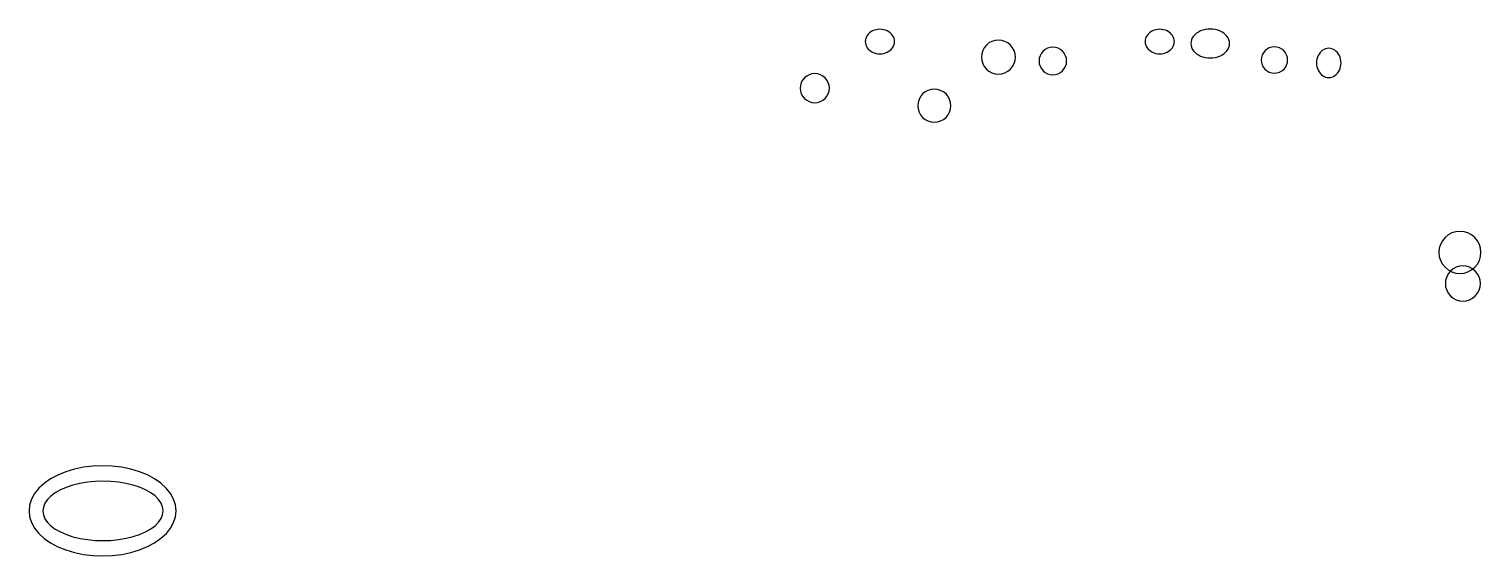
# Model space of a CAD drawing. Extents: x -1 to 217, y -22 to 302.
# Drawn here: x 118.18 to 149.81, y 61.97 to 73.45 of the extents above; entities that cross this region are included whole.
import ezdxf

# ---------------------------------------------------------------- set-up
doc = ezdxf.new("R2010")
doc.units = 0

msp = doc.modelspace()

# ---------------------------------------------------------------- linework, layer by layer
at = {"layer": 'CIRCLES'}
for p, q in [((139.036, 73.096), (138.99, 73.04)), ((139.092, 73.142), (139.036, 73.096)), ((139.156, 73.177), (139.092, 73.142)), ((139.226, 73.198), (139.156, 73.177)), ((139.298, 73.205), (139.226, 73.198)), ((139.37, 73.198), (139.298, 73.205)), ((139.44, 73.177), (139.37, 73.198)), ((139.504, 73.142), (139.44, 73.177)), ((139.56, 73.096), (139.504, 73.142)), ((139.606, 73.04), (139.56, 73.096)), ((138.935, 72.907), (138.928, 72.835)), ((138.928, 72.835), (138.935, 72.762)), ((138.956, 72.976), (138.935, 72.907)), ((138.935, 72.762), (138.956, 72.693)), ((138.99, 73.04), (138.956, 72.976)), ((139.64, 72.976), (139.606, 73.04)), ((139.661, 72.907), (139.64, 72.976)), ((139.64, 72.693), (139.661, 72.762)), ((139.668, 72.835), (139.661, 72.907)), ((139.661, 72.762), (139.668, 72.835)), ((140.188, 72.809), (140.182, 72.75)), ((140.182, 72.75), (140.188, 72.691)), ((140.205, 72.865), (140.188, 72.809)), ((140.233, 72.917), (140.205, 72.865)), ((140.27, 72.963), (140.233, 72.917)), ((140.316, 73), (140.27, 72.963)), ((140.368, 73.028), (140.316, 73)), ((140.424, 73.045), (140.368, 73.028)), ((140.483, 73.051), (140.424, 73.045)), ((140.542, 73.045), (140.483, 73.051)), ((140.598, 73.028), (140.542, 73.045)), ((140.65, 73), (140.598, 73.028)), ((140.696, 72.963), (140.65, 73)), ((140.733, 72.917), (140.696, 72.963)), ((140.761, 72.865), (140.733, 72.917)), ((140.778, 72.809), (140.761, 72.865)), ((140.784, 72.75), (140.778, 72.809)), ((140.778, 72.691), (140.784, 72.75)), ((145.027, 72.827), (145.021, 72.771)), ((145.021, 72.771), (145.027, 72.715)), ((145.043, 72.881), (145.027, 72.827)), ((145.07, 72.931), (145.043, 72.881)), ((145.106, 72.975), (145.07, 72.931)), ((145.149, 73.01), (145.106, 72.975)), ((145.199, 73.037), (145.149, 73.01)), ((145.253, 73.053), (145.199, 73.037)), ((145.309, 73.059), (145.253, 73.053)), ((145.365, 73.053), (145.309, 73.059)), ((145.419, 73.037), (145.365, 73.053)), ((145.469, 73.01), (145.419, 73.037)), ((145.513, 72.975), (145.469, 73.01)), ((145.549, 72.931), (145.513, 72.975)), ((145.575, 72.881), (145.549, 72.931)), ((145.592, 72.827), (145.575, 72.881)), ((145.597, 72.771), (145.592, 72.827)), ((145.592, 72.715), (145.597, 72.771)), ((135.176, 72.451), (135.121, 72.421)), ((135.235, 72.469), (135.176, 72.451)), ((135.297, 72.475), (135.235, 72.469)), ((135.359, 72.469), (135.297, 72.475)), ((135.419, 72.451), (135.359, 72.469)), ((135.474, 72.421), (135.419, 72.451)), ((138.956, 72.693), (138.99, 72.629)), ((138.99, 72.629), (139.036, 72.573)), ((139.036, 72.573), (139.092, 72.527)), ((139.092, 72.527), (139.156, 72.492)), ((139.156, 72.492), (139.226, 72.471)), ((139.226, 72.471), (139.298, 72.464)), ((139.298, 72.464), (139.37, 72.471)), ((139.37, 72.471), (139.44, 72.492)), ((139.44, 72.492), (139.504, 72.527)), ((139.504, 72.527), (139.56, 72.573)), ((139.56, 72.573), (139.606, 72.629)), ((139.606, 72.629), (139.64, 72.693)), ((140.188, 72.691), (140.205, 72.635)), ((140.205, 72.635), (140.233, 72.583)), ((140.233, 72.583), (140.27, 72.537)), ((140.27, 72.537), (140.316, 72.5)), ((140.316, 72.5), (140.368, 72.472)), ((140.368, 72.472), (140.424, 72.455)), ((140.424, 72.455), (140.483, 72.449)), ((140.483, 72.449), (140.542, 72.455)), ((140.542, 72.455), (140.598, 72.472)), ((140.598, 72.472), (140.65, 72.5)), ((140.65, 72.5), (140.696, 72.537)), ((140.696, 72.537), (140.733, 72.583)), ((140.733, 72.583), (140.761, 72.635)), ((140.761, 72.635), (140.778, 72.691)), ((145.027, 72.715), (145.043, 72.661)), ((145.043, 72.661), (145.07, 72.611)), ((145.07, 72.611), (145.106, 72.567)), ((145.106, 72.567), (145.149, 72.532)), ((145.149, 72.532), (145.199, 72.505)), ((145.199, 72.505), (145.253, 72.489)), ((145.253, 72.489), (145.309, 72.483)), ((145.309, 72.483), (145.365, 72.489)), ((145.365, 72.489), (145.419, 72.505)), ((145.419, 72.505), (145.469, 72.532)), ((145.469, 72.532), (145.513, 72.567)), ((145.513, 72.567), (145.549, 72.611)), ((145.549, 72.611), (145.575, 72.661)), ((145.575, 72.661), (145.592, 72.715)), ((134.986, 72.219), (134.98, 72.157)), ((134.98, 72.157), (134.986, 72.095)), ((135.004, 72.279), (134.986, 72.219)), ((135.033, 72.334), (135.004, 72.279)), ((135.073, 72.382), (135.033, 72.334)), ((135.121, 72.421), (135.073, 72.382)), ((135.522, 72.382), (135.474, 72.421)), ((135.561, 72.334), (135.522, 72.382)), ((135.591, 72.279), (135.561, 72.334)), ((135.609, 72.219), (135.591, 72.279)), ((135.615, 72.157), (135.609, 72.219)), ((135.609, 72.095), (135.615, 72.157)), ((137.831, 72.13), (137.763, 72.109)), ((137.901, 72.137), (137.831, 72.13)), ((137.971, 72.13), (137.901, 72.137)), ((138.039, 72.109), (137.971, 72.13)), ((134.986, 72.095), (135.004, 72.036)), ((135.004, 72.036), (135.033, 71.981)), ((135.033, 71.981), (135.073, 71.933)), ((135.073, 71.933), (135.121, 71.893)), ((135.121, 71.893), (135.176, 71.864)), ((135.176, 71.864), (135.235, 71.846)), ((135.235, 71.846), (135.297, 71.84)), ((135.297, 71.84), (135.359, 71.846)), ((135.359, 71.846), (135.419, 71.864)), ((135.419, 71.864), (135.474, 71.893)), ((135.474, 71.893), (135.522, 71.933)), ((135.522, 71.933), (135.561, 71.981)), ((135.561, 71.981), (135.591, 72.036)), ((135.591, 72.036), (135.609, 72.095)), ((137.547, 71.846), (137.54, 71.776)), ((137.568, 71.914), (137.547, 71.846)), ((137.601, 71.976), (137.568, 71.914)), ((137.646, 72.031), (137.601, 71.976)), ((137.701, 72.076), (137.646, 72.031)), ((137.763, 72.109), (137.701, 72.076)), ((138.101, 72.076), (138.039, 72.109)), ((138.156, 72.031), (138.101, 72.076)), ((138.201, 71.976), (138.156, 72.031)), ((138.234, 71.914), (138.201, 71.976)), ((138.254, 71.846), (138.234, 71.914)), ((138.261, 71.776), (138.254, 71.846)), ((137.54, 71.776), (137.547, 71.706)), ((137.547, 71.706), (137.568, 71.638)), ((137.568, 71.638), (137.601, 71.576)), ((137.601, 71.576), (137.646, 71.521)), ((137.646, 71.521), (137.701, 71.476)), ((138.101, 71.476), (138.156, 71.521)), ((138.156, 71.521), (138.201, 71.576)), ((138.201, 71.576), (138.234, 71.638)), ((138.234, 71.638), (138.254, 71.706)), ((138.254, 71.706), (138.261, 71.776)), ((137.701, 71.476), (137.763, 71.443)), ((137.763, 71.443), (137.831, 71.423)), ((137.831, 71.423), (137.901, 71.416)), ((137.901, 71.416), (137.971, 71.423)), ((137.971, 71.423), (138.039, 71.443)), ((138.039, 71.443), (138.101, 71.476)), ((149.098, 68.961), (149.028, 68.904)), ((149.177, 69.003), (149.098, 68.961)), ((149.263, 69.029), (149.177, 69.003)), ((149.352, 69.038), (149.263, 69.029)), ((149.441, 69.029), (149.352, 69.038)), ((149.527, 69.003), (149.441, 69.029)), ((149.606, 68.961), (149.527, 69.003)), ((149.676, 68.904), (149.606, 68.961)), ((148.903, 68.669), (148.894, 68.58)), ((148.929, 68.755), (148.903, 68.669)), ((148.971, 68.834), (148.929, 68.755)), ((149.028, 68.904), (148.971, 68.834)), ((149.733, 68.834), (149.676, 68.904)), ((149.775, 68.755), (149.733, 68.834)), ((149.801, 68.669), (149.775, 68.755)), ((149.81, 68.58), (149.801, 68.669)), ((148.894, 68.58), (148.903, 68.491)), ((148.903, 68.491), (148.929, 68.405)), ((148.929, 68.405), (148.971, 68.326)), ((148.971, 68.326), (149.028, 68.256)), ((149.676, 68.256), (149.733, 68.326)), ((149.733, 68.326), (149.775, 68.405)), ((149.775, 68.405), (149.801, 68.491)), ((149.801, 68.491), (149.81, 68.58)), ((149.028, 68.256), (149.098, 68.199)), ((149.063, 68.049), (149.041, 67.977)), ((149.098, 68.115), (149.063, 68.049)), ((149.098, 68.199), (149.177, 68.157)), ((149.146, 68.172), (149.098, 68.115)), ((149.203, 68.22), (149.146, 68.172)), ((149.177, 68.157), (149.263, 68.131)), ((149.269, 68.255), (149.203, 68.22)), ((149.263, 68.131), (149.352, 68.122)), ((149.341, 68.277), (149.269, 68.255)), ((149.416, 68.284), (149.341, 68.277)), ((149.352, 68.122), (149.441, 68.131)), ((149.49, 68.277), (149.416, 68.284)), ((149.441, 68.131), (149.527, 68.157)), ((149.562, 68.255), (149.49, 68.277)), ((149.527, 68.157), (149.606, 68.199)), ((149.628, 68.22), (149.562, 68.255)), ((149.606, 68.199), (149.676, 68.256)), ((149.685, 68.172), (149.628, 68.22)), ((149.733, 68.115), (149.685, 68.172)), ((149.768, 68.049), (149.733, 68.115)), ((149.79, 67.977), (149.768, 68.049)), ((149.041, 67.977), (149.034, 67.903)), ((149.034, 67.903), (149.041, 67.828)), ((149.041, 67.828), (149.063, 67.757)), ((149.063, 67.757), (149.098, 67.691)), ((149.098, 67.691), (149.146, 67.633)), ((149.685, 67.633), (149.733, 67.691)), ((149.733, 67.691), (149.768, 67.757)), ((149.768, 67.757), (149.79, 67.828)), ((149.797, 67.903), (149.79, 67.977)), ((149.79, 67.828), (149.797, 67.903)), ((149.146, 67.633), (149.203, 67.585)), ((149.203, 67.585), (149.269, 67.55)), ((149.269, 67.55), (149.341, 67.528)), ((149.341, 67.528), (149.416, 67.521)), ((149.416, 67.521), (149.49, 67.528)), ((149.49, 67.528), (149.562, 67.55)), ((149.562, 67.55), (149.628, 67.585)), ((149.628, 67.585), (149.685, 67.633))]:
    msp.add_line(p, q, dxfattribs=at)
at = {"layer": 'ELLIPSES'}
for p, q in [((136.521, 73.385), (136.49, 73.362)), ((136.556, 73.404), (136.521, 73.385)), ((136.593, 73.419), (136.556, 73.404)), ((136.633, 73.43), (136.593, 73.419)), ((136.674, 73.437), (136.633, 73.43)), ((136.715, 73.44), (136.674, 73.437)), ((136.757, 73.437), (136.715, 73.44)), ((136.798, 73.43), (136.757, 73.437)), ((136.838, 73.419), (136.798, 73.43)), ((136.875, 73.404), (136.838, 73.419)), ((136.91, 73.385), (136.875, 73.404)), ((136.941, 73.362), (136.91, 73.385)), ((142.617, 73.385), (142.586, 73.362)), ((142.652, 73.404), (142.617, 73.385)), ((142.689, 73.419), (142.652, 73.404)), ((142.729, 73.43), (142.689, 73.419)), ((142.77, 73.437), (142.729, 73.43)), ((142.811, 73.44), (142.77, 73.437)), ((142.853, 73.437), (142.811, 73.44)), ((142.894, 73.43), (142.853, 73.437)), ((142.934, 73.419), (142.894, 73.43)), ((142.971, 73.404), (142.934, 73.419)), ((143.006, 73.385), (142.971, 73.404)), ((143.037, 73.362), (143.006, 73.385)), ((143.701, 73.404), (143.655, 73.381)), ((143.751, 73.422), (143.701, 73.404)), ((143.803, 73.435), (143.751, 73.422)), ((143.857, 73.443), (143.803, 73.435)), ((143.912, 73.446), (143.857, 73.443)), ((143.967, 73.443), (143.912, 73.446)), ((144.021, 73.435), (143.967, 73.443)), ((144.074, 73.422), (144.021, 73.435)), ((144.123, 73.404), (144.074, 73.422)), ((144.169, 73.381), (144.123, 73.404)), ((136.399, 73.208), (136.397, 73.173)), ((136.397, 73.173), (136.399, 73.138)), ((136.408, 73.242), (136.399, 73.208)), ((136.399, 73.138), (136.408, 73.104)), ((136.421, 73.275), (136.408, 73.242)), ((136.408, 73.104), (136.421, 73.071)), ((136.439, 73.306), (136.421, 73.275)), ((136.421, 73.071), (136.439, 73.04)), ((136.463, 73.335), (136.439, 73.306)), ((136.49, 73.362), (136.463, 73.335)), ((136.968, 73.335), (136.941, 73.362)), ((136.992, 73.306), (136.968, 73.335)), ((137.01, 73.275), (136.992, 73.306)), ((136.992, 73.04), (137.01, 73.071)), ((137.023, 73.242), (137.01, 73.275)), ((137.01, 73.071), (137.023, 73.104)), ((137.032, 73.208), (137.023, 73.242)), ((137.023, 73.104), (137.032, 73.138)), ((137.034, 73.173), (137.032, 73.208)), ((137.032, 73.138), (137.034, 73.173)), ((142.495, 73.208), (142.493, 73.173)), ((142.493, 73.173), (142.495, 73.138)), ((142.504, 73.242), (142.495, 73.208)), ((142.495, 73.138), (142.504, 73.104)), ((142.517, 73.275), (142.504, 73.242)), ((142.504, 73.104), (142.517, 73.071)), ((142.535, 73.306), (142.517, 73.275)), ((142.517, 73.071), (142.535, 73.04)), ((142.559, 73.335), (142.535, 73.306)), ((142.586, 73.362), (142.559, 73.335)), ((143.064, 73.335), (143.037, 73.362)), ((143.088, 73.306), (143.064, 73.335)), ((143.106, 73.275), (143.088, 73.306)), ((143.088, 73.04), (143.106, 73.071)), ((143.119, 73.242), (143.106, 73.275)), ((143.106, 73.071), (143.119, 73.104)), ((143.128, 73.208), (143.119, 73.242)), ((143.119, 73.104), (143.128, 73.138)), ((143.13, 73.173), (143.128, 73.208)), ((143.128, 73.138), (143.13, 73.173)), ((143.494, 73.172), (143.49, 73.131)), ((143.49, 73.131), (143.494, 73.09)), ((143.505, 73.212), (143.494, 73.172)), ((143.494, 73.09), (143.505, 73.049)), ((143.522, 73.251), (143.505, 73.212)), ((143.547, 73.288), (143.522, 73.251)), ((143.578, 73.323), (143.547, 73.288)), ((143.614, 73.354), (143.578, 73.323)), ((143.655, 73.381), (143.614, 73.354)), ((144.21, 73.354), (144.169, 73.381)), ((144.247, 73.323), (144.21, 73.354)), ((144.277, 73.288), (144.247, 73.323)), ((144.302, 73.251), (144.277, 73.288)), ((144.32, 73.212), (144.302, 73.251)), ((144.33, 73.172), (144.32, 73.212)), ((144.32, 73.049), (144.33, 73.09)), ((144.334, 73.131), (144.33, 73.172)), ((144.33, 73.09), (144.334, 73.131)), ((136.439, 73.04), (136.463, 73.011)), ((136.463, 73.011), (136.49, 72.985)), ((136.49, 72.985), (136.521, 72.962)), ((136.521, 72.962), (136.556, 72.942)), ((136.556, 72.942), (136.593, 72.927)), ((136.593, 72.927), (136.633, 72.916)), ((136.633, 72.916), (136.674, 72.909)), ((136.674, 72.909), (136.715, 72.907)), ((136.715, 72.907), (136.757, 72.909)), ((136.757, 72.909), (136.798, 72.916)), ((136.798, 72.916), (136.838, 72.927)), ((136.838, 72.927), (136.875, 72.942)), ((136.875, 72.942), (136.91, 72.962)), ((136.91, 72.962), (136.941, 72.985)), ((136.941, 72.985), (136.968, 73.011)), ((136.968, 73.011), (136.992, 73.04)), ((142.535, 73.04), (142.559, 73.011)), ((142.559, 73.011), (142.586, 72.985)), ((142.586, 72.985), (142.617, 72.962)), ((142.617, 72.962), (142.652, 72.942)), ((142.652, 72.942), (142.689, 72.927)), ((142.689, 72.927), (142.729, 72.916)), ((142.729, 72.916), (142.77, 72.909)), ((142.77, 72.909), (142.811, 72.907)), ((142.811, 72.907), (142.853, 72.909)), ((142.853, 72.909), (142.894, 72.916)), ((142.894, 72.916), (142.934, 72.927)), ((142.934, 72.927), (142.971, 72.942)), ((142.971, 72.942), (143.006, 72.962)), ((143.006, 72.962), (143.037, 72.985)), ((143.037, 72.985), (143.064, 73.011)), ((143.064, 73.011), (143.088, 73.04)), ((143.505, 73.049), (143.522, 73.01)), ((143.522, 73.01), (143.547, 72.973)), ((143.547, 72.973), (143.578, 72.939)), ((143.578, 72.939), (143.614, 72.908)), ((143.614, 72.908), (143.655, 72.881)), ((143.655, 72.881), (143.701, 72.858)), ((143.701, 72.858), (143.751, 72.84)), ((143.751, 72.84), (143.803, 72.826)), ((143.803, 72.826), (143.857, 72.818)), ((143.857, 72.818), (143.912, 72.816)), ((143.912, 72.816), (143.967, 72.818)), ((143.967, 72.818), (144.021, 72.826)), ((144.021, 72.826), (144.074, 72.84)), ((144.074, 72.84), (144.123, 72.858)), ((144.123, 72.858), (144.169, 72.881)), ((144.169, 72.881), (144.21, 72.908)), ((144.21, 72.908), (144.247, 72.939)), ((144.247, 72.939), (144.277, 72.973)), ((144.277, 72.973), (144.302, 73.01)), ((144.302, 73.01), (144.32, 73.049)), ((146.237, 72.79), (146.23, 72.749)), ((146.248, 72.83), (146.237, 72.79)), ((146.264, 72.867), (146.248, 72.83)), ((146.283, 72.902), (146.264, 72.867)), ((146.306, 72.933), (146.283, 72.902)), ((146.332, 72.96), (146.306, 72.933)), ((146.361, 72.984), (146.332, 72.96)), ((146.393, 73.002), (146.361, 72.984)), ((146.426, 73.015), (146.393, 73.002)), ((146.46, 73.024), (146.426, 73.015)), ((146.494, 73.026), (146.46, 73.024)), ((146.529, 73.024), (146.494, 73.026)), ((146.563, 73.015), (146.529, 73.024)), ((146.596, 73.002), (146.563, 73.015)), ((146.628, 72.984), (146.596, 73.002)), ((146.657, 72.96), (146.628, 72.984)), ((146.683, 72.933), (146.657, 72.96)), ((146.706, 72.902), (146.683, 72.933)), ((146.725, 72.867), (146.706, 72.902)), ((146.741, 72.83), (146.725, 72.867)), ((146.752, 72.79), (146.741, 72.83)), ((146.759, 72.749), (146.752, 72.79)), ((146.23, 72.749), (146.228, 72.707)), ((146.228, 72.707), (146.23, 72.666)), ((146.23, 72.666), (146.237, 72.625)), ((146.237, 72.625), (146.248, 72.585)), ((146.248, 72.585), (146.264, 72.548)), ((146.264, 72.548), (146.283, 72.513)), ((146.283, 72.513), (146.306, 72.482)), ((146.306, 72.482), (146.332, 72.455)), ((146.332, 72.455), (146.361, 72.431)), ((146.628, 72.431), (146.657, 72.455)), ((146.657, 72.455), (146.683, 72.482)), ((146.683, 72.482), (146.706, 72.513)), ((146.706, 72.513), (146.725, 72.548)), ((146.725, 72.548), (146.741, 72.585)), ((146.741, 72.585), (146.752, 72.625)), ((146.752, 72.625), (146.759, 72.666)), ((146.761, 72.707), (146.759, 72.749)), ((146.759, 72.666), (146.761, 72.707)), ((146.361, 72.431), (146.393, 72.413)), ((146.393, 72.413), (146.426, 72.4)), ((146.426, 72.4), (146.46, 72.391)), ((146.46, 72.391), (146.494, 72.389)), ((146.494, 72.389), (146.529, 72.391)), ((146.529, 72.391), (146.563, 72.4)), ((146.563, 72.4), (146.596, 72.413)), ((146.596, 72.413), (146.628, 72.431)), ((119.367, 63.9), (119.168, 63.858)), ((119.572, 63.925), (119.367, 63.9)), ((119.781, 63.934), (119.572, 63.925)), ((119.991, 63.925), (119.781, 63.934)), ((120.196, 63.9), (119.991, 63.925)), ((120.395, 63.859), (120.196, 63.9)), ((118.648, 63.645), (118.51, 63.548)), ((118.806, 63.729), (118.648, 63.645)), ((118.98, 63.801), (118.806, 63.729)), ((119.168, 63.858), (118.98, 63.801)), ((119.618, 63.59), (119.45, 63.574)), ((119.789, 63.596), (119.618, 63.59)), ((119.961, 63.591), (119.789, 63.596)), ((120.129, 63.575), (119.961, 63.591)), ((120.583, 63.803), (120.395, 63.859)), ((120.757, 63.731), (120.583, 63.803)), ((120.915, 63.647), (120.757, 63.731)), ((121.053, 63.55), (120.915, 63.647)), ((118.301, 63.325), (118.234, 63.203)), ((118.394, 63.441), (118.301, 63.325)), ((118.51, 63.548), (118.394, 63.441)), ((118.655, 63.271), (118.579, 63.195)), ((118.75, 63.341), (118.655, 63.271)), ((118.863, 63.405), (118.75, 63.341)), ((118.992, 63.461), (118.863, 63.405)), ((119.134, 63.508), (118.992, 63.461)), ((119.288, 63.546), (119.134, 63.508)), ((119.45, 63.574), (119.288, 63.546)), ((120.291, 63.548), (120.129, 63.575)), ((120.445, 63.51), (120.291, 63.548)), ((120.588, 63.464), (120.445, 63.51)), ((120.717, 63.408), (120.588, 63.464)), ((120.83, 63.345), (120.717, 63.408)), ((120.925, 63.274), (120.83, 63.345)), ((121.001, 63.198), (120.925, 63.274)), ((121.17, 63.443), (121.053, 63.55)), ((121.263, 63.328), (121.17, 63.443)), ((121.33, 63.206), (121.263, 63.328)), ((118.193, 63.077), (118.18, 62.949)), ((118.18, 62.949), (118.193, 62.821)), ((118.234, 63.203), (118.193, 63.077)), ((118.491, 63.031), (118.479, 62.947)), ((118.479, 62.947), (118.491, 62.862)), ((118.524, 63.115), (118.491, 63.031)), ((118.579, 63.195), (118.524, 63.115)), ((121.056, 63.118), (121.001, 63.198)), ((121.09, 63.035), (121.056, 63.118)), ((121.101, 62.951), (121.09, 63.035)), ((121.09, 62.866), (121.101, 62.951)), ((121.371, 63.08), (121.33, 63.206)), ((121.385, 62.952), (121.371, 63.08)), ((121.371, 62.823), (121.385, 62.952)), ((118.193, 62.821), (118.234, 62.694)), ((118.234, 62.694), (118.302, 62.573)), ((118.491, 62.862), (118.524, 62.779)), ((118.524, 62.779), (118.58, 62.699)), ((118.58, 62.699), (118.656, 62.624)), ((120.926, 62.627), (121.002, 62.703)), ((121.002, 62.703), (121.057, 62.783)), ((121.057, 62.783), (121.09, 62.866)), ((121.263, 62.575), (121.33, 62.697)), ((121.33, 62.697), (121.371, 62.823)), ((118.302, 62.573), (118.395, 62.457)), ((118.395, 62.457), (118.511, 62.351)), ((118.511, 62.351), (118.65, 62.254)), ((118.656, 62.624), (118.751, 62.553)), ((118.751, 62.553), (118.864, 62.49)), ((118.864, 62.49), (118.993, 62.434)), ((118.993, 62.434), (119.136, 62.387)), ((119.136, 62.387), (119.29, 62.35)), ((119.29, 62.35), (119.452, 62.323)), ((119.452, 62.323), (119.62, 62.307)), ((119.962, 62.307), (120.131, 62.324)), ((120.131, 62.324), (120.293, 62.352)), ((120.293, 62.352), (120.447, 62.389)), ((120.447, 62.389), (120.589, 62.437)), ((120.589, 62.437), (120.718, 62.493)), ((120.718, 62.493), (120.831, 62.556)), ((120.831, 62.556), (120.926, 62.627)), ((120.916, 62.256), (121.054, 62.353)), ((121.054, 62.353), (121.171, 62.46)), ((121.171, 62.46), (121.263, 62.575)), ((118.65, 62.254), (118.807, 62.169)), ((118.807, 62.169), (118.982, 62.098)), ((118.982, 62.098), (119.17, 62.041)), ((119.17, 62.041), (119.368, 62)), ((119.368, 62), (119.574, 61.975)), ((119.62, 62.307), (119.791, 62.302)), ((119.791, 62.302), (119.962, 62.307)), ((119.992, 61.976), (120.198, 62.001)), ((120.198, 62.001), (120.396, 62.043)), ((120.396, 62.043), (120.584, 62.1)), ((120.584, 62.1), (120.759, 62.171)), ((120.759, 62.171), (120.916, 62.256)), ((119.574, 61.975), (119.783, 61.967)), ((119.783, 61.967), (119.992, 61.976))]:
    msp.add_line(p, q, dxfattribs=at)

doc.saveas('drawing.dxf')
